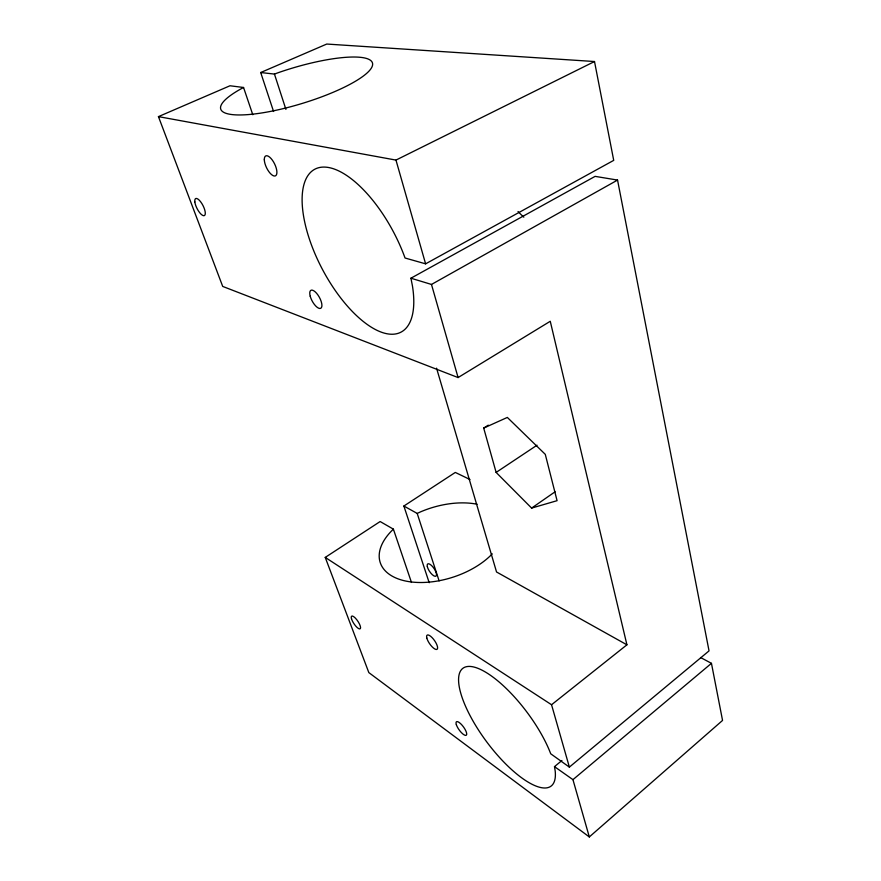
<?xml version="1.0" encoding="UTF-8"?>
<svg xmlns="http://www.w3.org/2000/svg" width="881" height="881" viewBox="0 0 881 881"><rect width="100%" height="100%" fill="white"/><g stroke="black" fill="none" stroke-linecap="round" stroke-linejoin="round"><path stroke-width="1.32" d="M411.482 582.462L393.389 529.151L380.14 521.541L325.243 557.409L368.831 672.599L589.312 836.95L722.552 720.427L711.452 663.338L700.571 657.501M589.312 836.95L572.947 779.652L711.452 663.338M561.902 760.523L554.49 766.635L555.184 770.952A73.586 25.009 53.2 0 1 491.983 748.652A73.586 25.009 53.2 0 1 470.608 666.477A73.586 25.009 53.2 0 1 550.724 753.784L569.368 767.12L709.04 650.883L617.548 180.076L595.115 176.365L410.92 278.209L412.418 285.785A92.175 40.152 62.1 0 1 347.775 306.533A92.175 40.152 62.1 0 1 311.566 171.443A92.175 40.152 62.1 0 1 404.775 257.252L405.018 258.001L425.6 263.837L613.716 160.364L594.51 61.527L326.752 44.05L260.699 72.528L273.573 111.491M569.368 767.12L551.55 704.745L626.92 644.815L550.262 321.279L458.087 377.564L222.706 286.424L158.448 116.622L229.996 85.765L243.552 87.483A79.29 18.325 -16.9 0 0 263.309 112.702A79.29 18.325 -16.9 0 0 372.211 66.35A79.29 18.325 -16.9 0 0 278.726 72.517L274.443 74.07L260.699 72.528M488.294 425.149L483.702 428.089L496.124 472.414L531.617 508.084L555.096 491.785M496.124 472.414L537.014 445.202M429.201 582.715L403.872 506.035L455.301 472.436L470.014 479.528M410.92 278.209L431.481 284.442L617.548 180.076M158.448 116.622L395.965 160.089L594.51 61.527M403.872 506.035L417.198 513.425L420.611 511.839A64.544 36.308 -17.8 0 1 477.095 504.24M483.702 428.089L507.335 417.429L545.284 454.354L557.078 500.683L531.617 508.084M626.92 644.815L496.543 571.989L436.558 368.181M325.243 557.409L551.55 704.745M554.49 766.635L572.947 779.652M243.552 87.483L252.792 114.728M274.443 74.07L285.918 109.398M417.198 513.425L439.112 580.898M395.965 160.089L425.6 263.837M431.481 284.442L458.087 377.564M492.27 553.863A64.544 36.308 -17.8 0 1 403.52 580.546A64.544 36.308 -17.8 0 1 393.389 529.151M523.821 217.167A84.895 48.973 64.4 0 1 518.028 211.517M427.329 566.659A7.389 2.687 56 0 0 435.203 576.328A7.389 2.687 56 0 0 432.989 567.067A7.389 2.687 56 0 0 427.329 566.659M351.508 618.803A7.643 2.313 56.1 0 0 359.481 628.924A7.643 2.313 56.1 0 0 356.728 619.673A7.643 2.313 56.1 0 0 351.508 618.803M194.833 201.903A9.57 3.326 62.9 0 0 203.357 215.658A9.57 3.326 62.9 0 0 201.903 203.621A9.57 3.326 62.9 0 0 194.833 201.903M264.311 159.78A11.09 4.46 64 0 0 273.991 175.969A11.09 4.46 64 0 0 273.506 161.884A11.09 4.46 64 0 0 264.311 159.78M310.222 296.236A10.253 4.053 61.2 0 0 320.673 308.328A10.253 4.053 61.2 0 0 316.62 293.307A10.253 4.053 61.2 0 0 310.222 296.236M456.347 724.711A8.347 2.632 53.9 0 0 465.498 735.404A8.347 2.632 53.9 0 0 462.261 725.382A8.347 2.632 53.9 0 0 456.347 724.711M426.8 637.987A8.656 2.918 55 0 0 436.04 649.462A8.656 2.918 55 0 0 433.485 639.188A8.656 2.918 55 0 0 426.8 637.987"/></g></svg>
